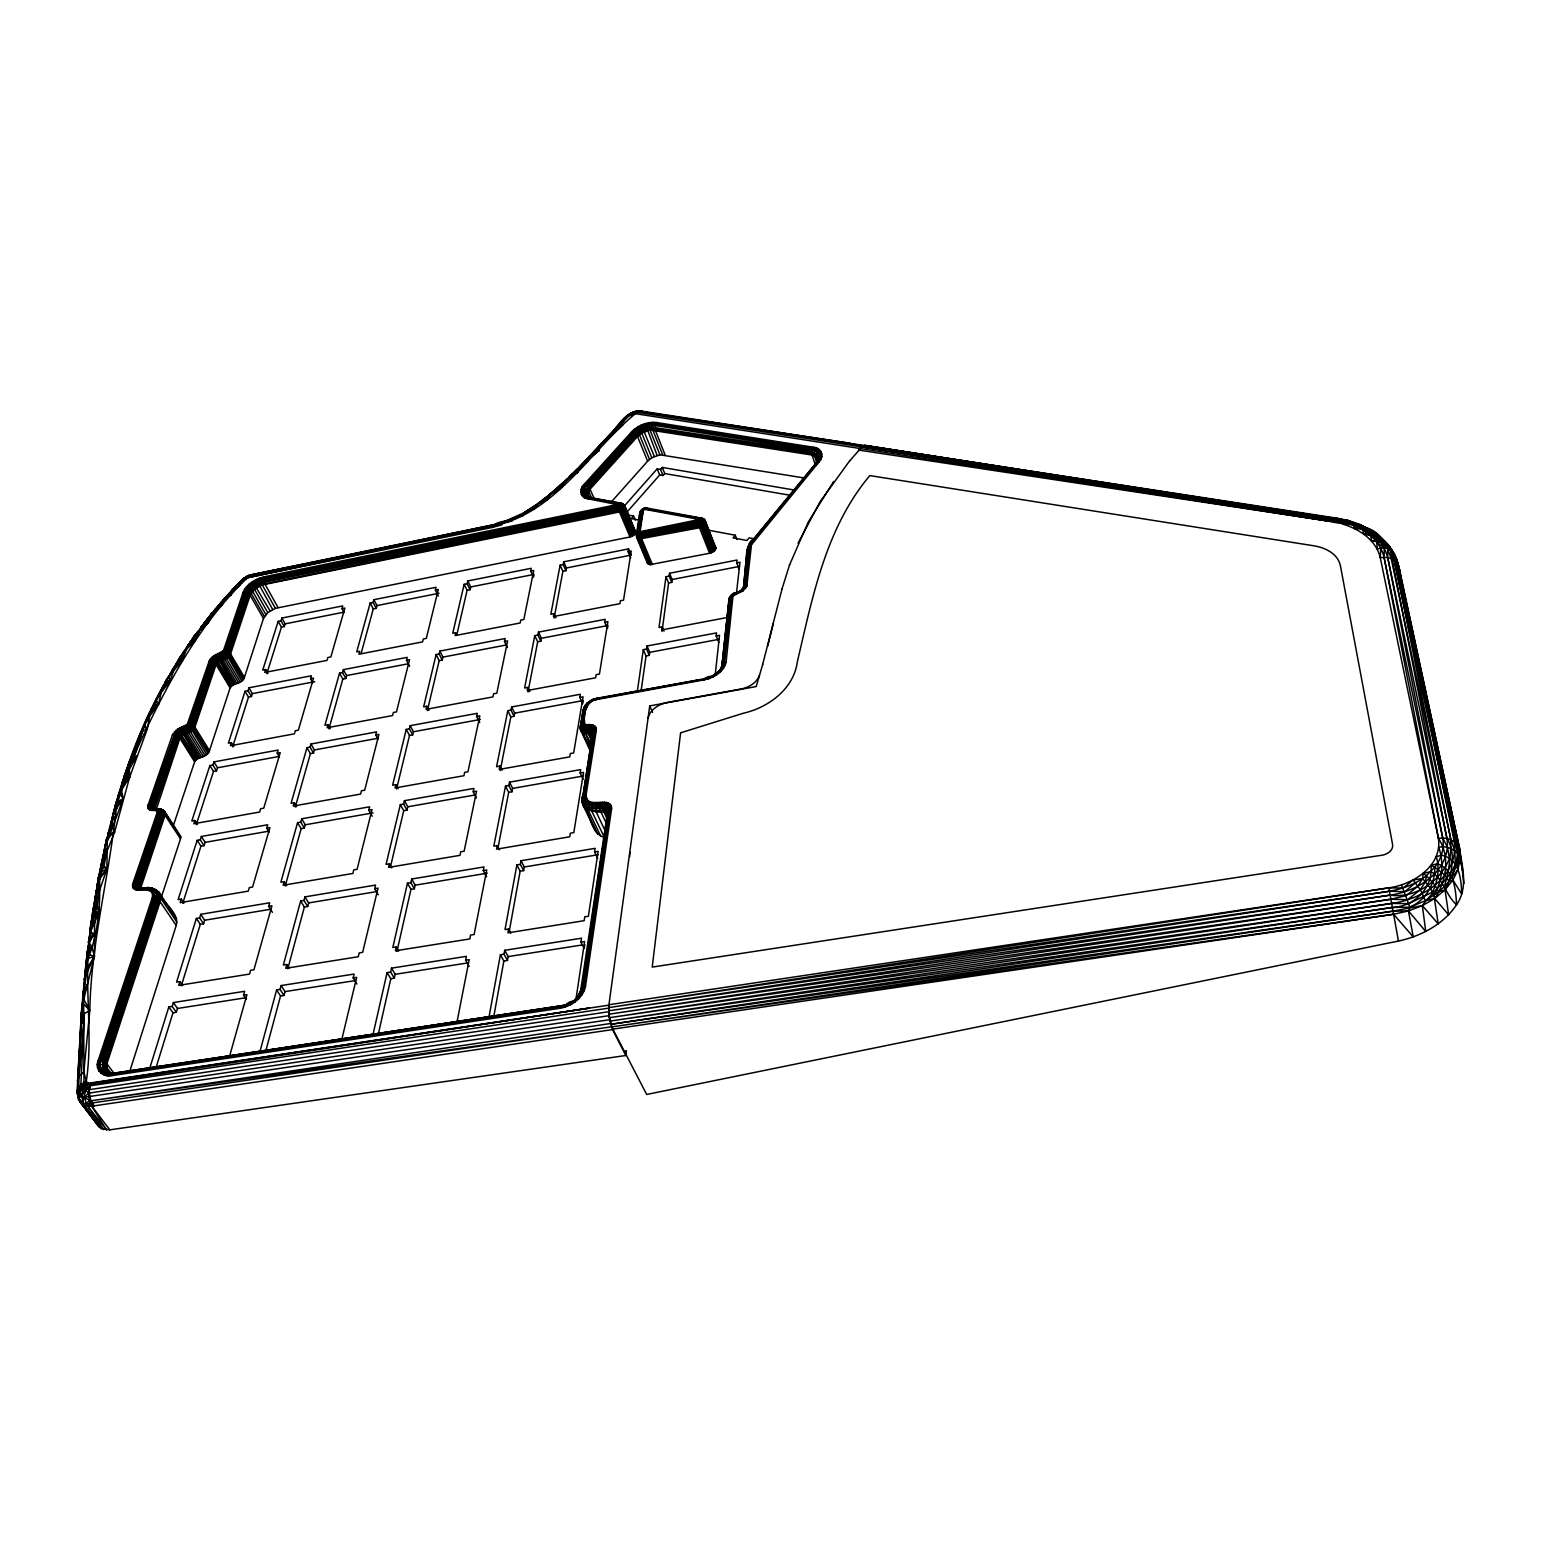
<?xml version="1.0" encoding="UTF-8"?>
<svg xmlns="http://www.w3.org/2000/svg" width="1541" height="1541" viewBox="0 0 1541 1541"><rect width="100%" height="100%" fill="white"/><g stroke="black" fill="none" stroke-linecap="round" stroke-linejoin="round"><path stroke-width="1.5" d="M631.213 536.634L620.657 511.631L619.347 505.063L587.872 498.764C580.071 498.302 578.742 488.632 584.251 484.24L631.829 431.615C638.128 425.22 647.393 421.56 656.37 422.523L813.282 447.217C820.968 447.275 824.859 456.598 819.061 461.857L751.469 544.782L746.826 586.273L742.897 590.781L732.977 596.001L726.138 661.821C724.116 671.953 713.676 677.809 704.295 679.812L596.386 699.614C585.368 701.039 582.883 716.7 585.06 724.675C589.394 724.54 596.926 723.962 596.348 730.395L586.216 794.174C585.368 811.163 610.39 794.385 611.623 808.582L585.503 986.336C583.057 998.221 571.595 1006.254 560.154 1008.257L112.532 1075.541C103.574 1078.161 93.982 1069.724 98.162 1060.574L152.02 898.499C156.643 882.28 130.619 897.228 132.757 883.764L157.317 812.068C156.315 808.139 145.181 812.8 148.206 804.787L172.399 735.115L177.697 729.028L187.251 724.405L209.615 659.895L213.968 655.657L223.406 650.784L243.189 592.149C246.753 583.866 255.421 578.915 263.877 576.873L619.887 504.023L622.737 503.946L625.049 506.488L635.682 532.204L633.486 535.459L629.999 536.961L275.357 608.348L267.768 612.663L263.472 618.5L244.441 677.308C242.438 684.3 233.25 682.374 230.11 687.902L209.499 750.621C207.476 757.96 197.884 755.938 194.648 761.716L173.613 824.762M744.611 589.394L742.396 589.394L741.895 591.32L743.263 588.412L745.94 587.853M221.731 603.937L223.252 600.239L220.806 602.936L221.75 601.953L222.328 605.035L211.31 613.915L211.483 615.918C219.804 601.317 233.404 588.951 245.828 577.432L247.446 577.933L248.583 576.026L244.268 577.759L233.558 588.566L231.227 594.845L223.252 600.239L222.328 605.035L215.451 608.965L208.362 622.371L201.409 626.705L195.052 640.709L191.103 641.538L188.002 645.486L182.32 660.261L167.564 678.29L162.036 688.731L158.588 703.871L145.259 722.228L126.651 771.694C157.933 702.426 192.721 628.978 249.334 575.987L493.736 525.211L247.619 575.775L236.023 585.83L209.749 615.784L186.866 646.873L184.034 653.134C141.714 712.655 117.501 786.777 102.688 858.838M212.35 612.663L208.324 617.748L208.362 622.371L194.59 635.971L195.052 640.709L182.705 653.172L175.192 665.5L170.184 681.218L156.932 697.746L150.344 712.25L147.262 729.143L129.694 777.011L114.573 832.198L102.188 863.557L102.939 867.66L96.64 889.947L92.691 912.079L86.007 963.51L83.619 993.213L84.004 1084.96L81.712 1096.537L84.196 1105.571L101.09 1128.609L109.816 1129.842L625.781 1055.508L626.397 1050.769M169.606 676.595L170.338 673.128L171.244 673.552L172.207 669.95L173.189 670.374L166.486 679.947L165.06 685.167M607 818.714L607.713 811.028L611.623 808.582M132.141 757.96L129.059 765.376L129.694 777.011L121.546 789.936L123.087 798.989L107.234 841.482L106.888 868.989L99.568 879.14C100.55 907.437 97.545 937.91 86.007 963.51L81.365 1012.206L77.05 1092.203L79.631 1101.333L101.09 1128.609L78.302 1098.906L79.959 1095.535L80.806 1085.846L84.37 1013.516L89.802 1010.511C91.131 941.243 109.97 873.612 116.557 805.365L127.46 772.715L136.802 756.092L132.141 757.96L129.386 761.601L129.521 766.031L127.787 766.031L142.716 730.819L147.262 729.143L144.604 725.021L148.995 717.49L147.185 717.952L146.01 721.573M849.765 460.798L862.921 445.792L1343.213 521.84L1345.197 520.685L1376.961 534.149C1363.881 523.805 1346.564 521.571 1330.403 521.378L858.472 450.049L861.361 446.794L864.925 445.561L866.678 445.908L640.709 410.965L636.298 411.274L634.776 413.662L636.972 412.256L1331.886 519.433C1350.243 520.049 1369.641 526.232 1382.624 539.523C1370.045 521.994 1348.452 526.406 1330.403 521.378L635.374 413.681C590.28 450.897 554.876 514.289 492.311 526.059L248.64 577.509L492.311 527.446C496.163 518.951 514.193 522.726 520.974 514.81M714.408 545.803C718.453 548.557 712.79 553.065 709.611 553.277L649.975 564.661L647.547 563.39L636.645 537.462L640.016 512.113L644.157 509.223L698.67 519.317C706.876 515.83 707.762 527.87 699.479 527.793L638.34 539.215L636.375 534.688L639.727 513.037C642.655 508.626 643.387 507.182 641.672 512.286M592.611 735.75L592.611 731.917L596.348 728.758M81.365 1012.206L81.268 1023.185L83.619 993.213L87.355 984.969L94.425 956.19L94.579 923.04L96.043 914.429L100.146 910.038L95.041 903.681L106.888 868.989L102.188 863.557L94.887 899.539L96.081 899.617L97.218 906.397L90.88 923.502L82.925 999.762M86.123 968.422L90.341 932.189L96.004 908.439L95.041 903.681L93.905 904.721L92.094 918.783L94.521 909.074L97.218 906.397L99.375 888.868L97.179 885.266L98.836 875.673L101.513 868.334L104.172 865.811L106.753 850.131L104.788 847.184L106.714 838.554L109.642 834.509L114.573 832.198C109.546 820.621 112.589 806.29 123.087 798.989L120.448 793.634L118.869 793.345L117.482 801.455L116.923 799.779L120.448 793.634L117.694 797.198L117.482 801.455M586.216 794.174L582.382 796.62L582.363 802.919C591.089 812.897 589.818 833.238 604.361 837.418L591.532 810.547L593.035 802.784M582.363 802.919L582.382 796.62M582.999 795.772C580.938 813.744 604.746 799.837 608.329 810.181L581.997 987.916L576.238 999.531L582.941 987.203L609.215 809.468C606.384 797.833 582.113 812.878 583.866 795.06L594.055 731.282L591.821 727.333L583.654 726.87L582.036 725.272L584.617 708.205L586.273 704.564L588.161 704.487M762.718 664.344L756.188 686.554L649.724 705.913L608.888 1005.156L90.669 1082.957L87.24 1083.053L86.354 1080.934C92.633 1038.846 85.603 996.122 88.28 954.515L91.67 946.155L88.453 942.244L90.341 932.189L100.146 910.038L96.004 908.439L92.691 912.079L92.19 917.222L94.983 912.696L100.146 910.038M625.877 1050.731L625.781 1055.508L612.625 1029.581L94.001 1105.879C89.224 1099.581 88.03 1090.296 90.669 1082.957M591.031 752.451L580.552 729.933L583.789 708.899L584.405 706.914L587.314 705.913M241.167 581.111L242.727 579.166L247.831 577.759L247.619 575.775L492.311 526.059L502.27 522.515L523.478 512.98L538.31 503.368L547.267 499.477L548.153 495.797L546.573 497.338L561.174 487.861L560.5 485.222L546.939 496.78L566.703 479.521L577.702 472.432L577.586 468.984L570.189 476.304L585.773 460.72L599.295 450.396L599.333 446.543C613.318 437.76 623.123 405.379 644.292 412.372L636.298 411.274L634.41 413.701L634.796 411.543L642.597 411.331M110.22 827.363L109.334 831.273L116.923 799.779L118.272 801.127L123.087 798.989L114.477 811.414L110.663 825.417L113.552 818.984M110.663 825.417L112.031 819.33L116.134 816.171L114.284 809.487L113.495 813.571L114.747 809.873L114.265 811.105M629.691 856.738L629.787 851.961M612.856 1029.138L646.681 1094.457L1398.438 941.05C1421.168 936.1 1443.339 924.407 1456.572 904.74C1455.706 889.427 1454.357 869.702 1437.291 863.731L1431.011 865.483C1433.342 887.809 1414.311 906.551 1392.39 907.456L610.929 1024.264L609.427 1017.696L609.022 1004.732L1388.826 887.847C1413.097 884.553 1442.434 866.119 1438.408 838.246L1384.068 557.38C1379.696 538.079 1361.108 526.637 1343.213 521.84L1342.962 524.19C1359.412 529.141 1376.171 540.024 1380.293 557.765L1438.408 838.246C1450.37 856.18 1446.556 881.336 1434.71 898.499L1422.343 905.626L1408.455 910.962L1393.603 914.256L612.856 1029.138L610.929 1024.264L1393.045 911.136L1422.343 905.626C1435.769 886.056 1463.642 871.185 1456.727 842.734L1396.473 561.983C1392.891 543.954 1375.631 531.838 1359.335 525.866L1354.25 528.486L1353.595 525.404L1360.26 524.633L1376.845 534.9L1370.469 529.757L1354.25 528.486M587.872 498.764L590.164 497.531L621.273 503.252L624.375 506.064L619.058 510.957L258.984 585.137L252.031 590.28L249.584 594.267L229.994 652.922C227.895 659.914 218.649 657.891 215.509 663.535L194.282 726.138C192.143 733.477 182.474 731.339 179.257 737.272L155.275 806.964L156.18 809.718L179.931 738.139C183.244 732.341 192.856 734.344 194.956 726.986L216.145 664.402C219.361 658.874 228.55 660.762 230.63 653.769L250.201 595.115L254.573 589.278L262.24 584.944L619.424 511.978L622.949 510.456L625.184 507.22L624.182 505.121L619.867 504.369L618.712 504.716L619.058 510.957L629.999 536.961M723.885 650.822L729.452 597.735L732.823 593.69L737.311 592.63M749.311 546.285C748.425 543.357 751.295 538.926 754.551 539.543M723.384 655.522L721.535 669.603L729.24 598.505L733.092 595.577L730.299 596.251L728.893 599.449L721.881 666.271L721.939 665.269M80.96 1027.828L77.493 1081.281L79.111 1076.119L84.37 1013.516L81.134 1018.177L77.532 1091.413L79.959 1095.535L90.996 1100.794L94.001 1105.879L82.771 1103.048L77.686 1096.903L78.109 1095.978L79.631 1101.333L99.048 1126.972L78.996 1099.292L77.05 1092.203L78.687 1086.829L81.134 1018.177L83.888 988.359M594.46 700.115L594.518 698.728L598.563 698.998M195.052 640.709L188.888 644.273L193.415 637.82L195.052 640.709L188.002 645.486L181.491 655.349L182.32 660.261L176.175 664.075L171.244 673.552L171.321 671.452L173.189 670.374M87.972 954.206L90.206 933.923L94.367 933.711C87.105 943.766 85.68 956.595 87.124 968.615M129.56 767.688L125.476 772.792L123.03 782.52L124.705 775.065L129.694 777.011L120.063 789.512L121.546 789.936L117.694 797.198L123.376 782.173L125.418 778.764L129.694 777.011L127.46 772.715L129.059 765.376L136.802 756.092M747.231 584.713L743.494 587.217L743.147 590.858L747.212 549.867L750.891 547.382M77.551 1094.746L77.801 1088.158M123.261 784.928L122.49 781.961L119.948 792.305M747.212 549.867L747.038 552.814L749.908 542.971L752.701 542.143M553.026 491.772L561.174 487.861L561.348 484.471L549.135 495.509M574.87 1002.074C572.559 999.512 564.738 1003.653 565.258 1007.024M735.115 594.036L734.633 592.746L732.726 595.269M1463.95 883.475L1459.443 847.897L1398.13 564.353C1396.705 555.704 1390.964 546.034 1380.775 548.249L1380.293 557.765C1387.478 556.34 1397.282 558.901 1398.978 567.011L1459.443 847.897C1462.197 866.658 1468.515 887.693 1456.572 904.74C1445.67 895.263 1443.821 879.14 1430.896 871.609L1423.152 873.4L1422.574 878.543L1418.028 886.094L1406.24 895.648L1390.887 899.231L609.427 1017.696L1391.658 903.431C1422.247 899.539 1459.635 876.116 1454.088 840.693L1396.473 561.983L1392.717 551.639L1383.991 540.718L1365.576 529.218L1356.812 526.829M78.36 1076.774L79.381 1058.128M79.747 1051.155L80.883 1030.178M743.147 588.161L742.492 590.608M105.655 844.911L107.234 841.482C101.417 856.777 108.332 831.928 114.573 832.198C97.738 843.004 108.968 862.979 98.836 875.673L95.003 899.886L96.255 895.706M817.346 463.494L818.252 458.621L821.873 456.329M1394.817 556.282C1389.038 542.798 1377.866 532.127 1362.803 530.046L1363.901 534.149L1366.906 532.743C1378.598 535.074 1384.588 547.286 1387.748 557.649L1442.703 837.899C1444.61 848.301 1441.201 858.953 1434.806 867.198C1435.23 884.399 1425.752 900.04 1409.861 907.206L1392.39 907.456L610.082 1021.086L1391.658 903.431L1408.898 903.604L1432.533 892.085C1437.734 880.836 1439.814 868.7 1436.328 856.68L1441.451 855.274C1459.654 858.587 1461.138 879.16 1461.754 894.088L1452.913 880.046L1458.036 869.509L1460.232 858.645L1456.727 842.734L1446.903 838.208L1438.408 838.246M539.851 502.231L541.97 500.363L547.267 499.477L546.342 497.261L537.655 504.639L539.851 502.231L547.267 499.477L546.939 496.78L536.48 505.332L523.478 512.98L523.381 515.445L512.402 518.604L512.248 520.935L249.334 575.987L247.831 577.759M635.682 532.204L624.625 505.872C621.081 500.112 617.016 505.294 618.712 509.821L621.871 511.111L632.407 536.114M118.272 801.127L115.402 805.018L115.132 808.89L116.923 799.779M85.68 968.114L86.007 963.51M81.885 1007.063L82.289 1023.378L81.885 1007.063L87.355 984.969L84.428 984.121L86.739 973.141L94.425 956.19L91.67 946.155L87.24 951.914M94.174 911.078L94.829 902.121M78.533 1076.793L79.439 1065.158M80.517 1051.212L80.883 1046.551M817.135 462.531L818.271 456.598L821.892 453.728M86.893 956.845L86.508 961.584L86.585 959.061L94.425 956.19L88.28 954.515L86.893 956.845L88.819 948.755M92.768 913.832L95.041 903.681L92.691 912.079L92.999 920.247M248.583 576.026L245.905 576.642L247.003 578.183L244.268 577.759L222.829 600.547L226.392 596.829L231.227 594.845L229.012 593.67L224.466 600.2L225.525 600.142M220.344 653.076L220.96 659.664L235.349 684.165M621.871 511.111L621.697 507.374L618.712 504.716M652.421 564.565L641.461 538.31L640.594 531.587L700.038 519.336L703.64 520.107L705.855 522.399M715.525 675.305L715.66 673.744L717.316 674.342M710.998 552.892L698.208 519.991L699.113 526.752L709.611 553.277M78.302 1098.906L82.771 1103.048L87.24 1083.053L83.33 1089.102L78.032 1093.108L78.668 1097.674L81.423 1103.838L84.196 1105.571L103.709 1129.649L86.277 1103.838L84.697 1097.211L88.299 1093.185L89.513 1085.904L88.107 1083.188L81.712 1096.537L78.668 1097.674L77.532 1091.413L79.882 1091.067L86.469 1082.321L80.748 1084.421L77.05 1092.203M184.284 726.37L184.92 733.227L200.08 757.806M602.069 802.322L603.032 810.084L607.578 819.793M138.343 742.839L127.787 766.031L129.059 765.376L127.017 768.266L125.495 775.662L125.476 772.792M575.91 470.795L575.737 472.644L578.819 467.636L627.765 415.627L629.017 414.394L632.06 414.818L630.308 413.45L625.53 417.746L575.91 470.795L586.524 462.242M599.314 802.784L600.258 810.566L606.904 824.551M793.461 489.903L662.264 467.424L660.53 469.408L657.217 468.83L624.49 505.833L621.948 503.464L618.211 504.389L618.153 506.276L622.949 510.456L633.486 535.459M81.712 1096.537L78.687 1086.829L86.354 1080.934L83.811 1072.035L89.802 1010.511L84.331 1000.417M592.129 741.837L587.68 732.245L586.774 724.809M587.237 724.732L588.142 732.168L592.592 741.76M746.865 550.811L743.34 590.164M749.311 545.398L744.977 585.619L740.99 591.185L744.11 586.351L748.483 546.015L751.469 544.782M736.444 593.478L739.969 562.272L736.733 562.889L739.198 569.245M126.651 771.694L127.017 768.266L126.266 770.712M733.709 594.71L731.763 596.348L724.097 665.211L719.859 671.221L708.86 678.618M736.733 562.889L737.041 560.038L669.545 573.271L669.16 576.122L671.76 582.382L668.582 582.999L662.014 631.502M109.334 831.273L112.031 819.33M100.3 876.559L98.836 875.673L98.277 880.816L102.188 863.557L99.722 871.224L98.951 880.412L99.722 871.224L101.513 868.334L103.767 867.429L106.888 868.989L98.297 879.391L97.892 882.357M715.14 675.536L719.512 635.335L716.18 635.971L718.78 642.347M534.9 508.414L535.209 505.544L523.054 513.75L534.9 508.414L538.31 503.368L534.168 506.7M716.18 635.971L716.507 632.908L647.008 646.006L646.565 649.05L649.3 655.368L646.045 655.984L641.037 691.408M83.33 1089.102L86.932 1082.918L80.806 1085.846L82.309 1088.485L89.455 1089.641L90.553 1083.304L589.317 1008.103L90.091 1084.44M95.003 899.886L95.465 895.841L99.375 888.868L96.043 891.719L98.046 887.443M102.631 858.587L104.133 851.306L106.753 850.131L102.842 856.642L100.184 869.028L103.131 866.042M612.625 1029.581L608.868 1015.692L608.888 1005.156M201.794 757.344L187.174 733.747L184.862 726.216L175.289 732.206L149.419 804.672L150.748 809.218L157.818 809.815L158.53 811.953L134.028 883.667C132.179 892.74 145.47 888.001 149.824 888.117L143.737 887.751L142.215 889.639M94.887 899.539L93.962 907.129L94.733 901.697M98.836 875.673L97.796 881.356M237.025 683.703L223.137 660.184L220.902 652.922L212.947 657.391L210.038 661.282L188.657 723.865L184.053 727.333M98.297 879.391L97.256 885.459L99.568 879.14L97.179 885.266M107.639 836.821L108.178 832.564L112.82 825.186L109.392 828.095M622.949 510.456L622.564 506.469L618.211 504.389L624.587 508.857L624.047 507.143L619.887 504.023M85.814 975.357L84.312 979.749L85.391 971.427L94.425 956.19M638.995 531.684L643.425 509.686L640.131 531.414L636.375 534.688L638.224 538.252L699.113 526.752C703.659 526.117 708.417 520.723 702.272 518.508L643.868 508.646L648.607 509.108C644.774 509.917 644.099 506.989 642.308 510.013L639.554 532.454L698.169 520.877C700.134 516.582 700.712 521.725 704.468 525.211L714.562 550.715M591.243 744.149L585.118 732.418L585.561 724.829C577.509 731.956 589.433 742.743 591.031 749.947M671.76 582.382L672.146 579.532L669.545 573.271M102.534 862.96L101.205 867.198L102.188 859.955L103.286 859.859L101.09 864.636M102.65 858.799L105.115 847.993M114.959 808.255L115.402 805.018L116.557 805.365L114.554 810.373M669.16 576.122L665.982 576.739L659.009 627.514L662.264 626.898L664.055 631.097M662.264 626.898L661.86 629.903L728.835 617.19M649.3 655.368L649.743 652.325L647.008 646.006M637.223 692.159L643.29 649.666L646.565 649.05M163.25 810.316L163.481 813.475L139.133 885.208L140.809 888.541L140.096 885.979L164.405 814.245L163.25 810.316L157.182 810.874M161.555 691.37L163.307 686.631L170.184 681.218L168.99 676.075L164.771 683.087L170.184 681.218L166.967 679.658L165.465 681.815L166.486 680.602L167.333 682.104M588.026 460.875L582.209 464.438L582.016 466.307L585.773 460.72C580.687 473.588 566.78 476.728 558.786 487.11L560.5 485.222L557.649 488.266M582.421 984.583L583.114 979.845M583.827 975.106L586.273 958.521M586.986 953.783L589.433 937.198M590.145 932.459L590.839 927.721M591.551 922.982L593.998 906.397M594.71 901.658L598.582 875.577M599.276 870.838L603.147 844.776M603.841 840.038L606.306 823.453M146.395 721.438L149.843 712.154L158.588 703.871L156.161 700.173L160.572 693.392L158.896 693.912L157.163 699.017L156.932 697.746M575.872 999.859L584.617 941.532L580.938 942.11L581.535 938.199L504.735 950.296L504.023 954.206L507.451 960.486L503.849 961.045L500.401 954.765L504.023 954.206M584.79 944.556L584.193 948.466L580.938 942.11M90.226 935.599L88.453 942.244L94.367 933.711L90.341 932.189L91.901 917.049M597.696 858.318L594.576 851.961L595.134 848.34L521.031 860.726L520.357 864.347L523.632 870.626L520.145 871.204L509.262 931.246M1388.826 887.847L1403.061 888.059L1413.136 879.969L1420.34 889.716L1425.329 900.695L1438.601 891.95L1435.037 885.17L1426.35 875.712C1415.774 884.187 1402.657 888.83 1389.443 891.237L608.772 1007.621L1388.826 887.847L1393.603 914.256L1413.251 936.928L1408.455 910.962L1409.861 907.206L1425.329 900.695L1434.71 898.499L1445.034 889.85L1449.002 881.413L1444.938 875.153L1434.806 867.198L1426.35 875.712L1425.464 881.568L1420.34 889.716L1407.665 899.694L1390.887 899.231L608.984 1014.228L1390.136 895.109C1417.893 891.546 1451.815 870.357 1446.903 838.208L1390.425 549.887L1386.091 543.222L1376.614 535.189L1370.642 535.69L1363.901 534.149M112.82 825.186C108.12 826.4 104.749 853.637 106.714 838.554L108.024 839.132M630.731 557.842L628.092 551.659L628.535 548.904L563.698 561.829L563.178 564.584L565.932 570.709L562.889 571.306L554.144 618.057M592.592 700.905C589.953 697.977 589.105 704.391 587.005 704.796L587.294 703.004L589.355 703.139M581.13 724.829L583.153 728.142L590.087 728.238L593.208 730.916L582.402 799.529L592.611 732.842L590.954 729.895L581.439 728.566L580.552 725.676L584.251 723.249M140.501 736.617L143.949 726.928L147.262 729.143M590.184 456.444L597.446 448.547L599.295 450.396L583.943 462.82M583.153 779.303L580.129 772.985L580.687 769.614L509.512 782.154L508.857 785.525L512.017 791.747L508.684 792.344L497.993 847.8M540.814 641.21L541.373 638.282L607.944 625.53L607.481 628.478L604.708 622.237L605.189 619.309L538.483 632.118L537.905 635.065L540.814 641.21L537.674 641.827L528.024 691.928M586.871 707.319L583.191 709.746L580.264 727.602L590.839 751.315M143.737 887.751L152.598 891.353L153.291 898.403L99.529 1060.478C95.619 1069.049 104.615 1076.928 112.975 1074.482L560.404 1007.178C571.095 1005.31 581.843 997.778 584.135 986.664L610.332 808.929C608.31 795.984 583.596 812.03 584.964 794.52L595.134 729.298L592.534 726.177L584.328 725.715L583.037 723.577L586.177 706.048L592.226 700.288M121.816 785.968L122.49 781.961L126.42 775.277M150.768 713.502L151.596 708.629L154.177 705.335L158.588 703.871L155.468 701.868L147.185 717.952L150.344 712.25L158.588 703.871M514.078 716.295L514.694 713.156L583.23 700.558L582.691 703.698L579.782 697.457L580.302 694.298L511.631 706.972L511.015 710.112L514.078 716.295L510.841 716.892L500.209 770.558M100.069 873.805L100.82 869.394M123.839 780.228L124.705 775.065L128.481 768.362L126.767 769.479M735.982 593.574L739.969 591.07L740.894 591.956M493.736 1016.81L503.849 961.045M507.451 960.486L508.164 956.595L504.735 950.296M523.632 870.626L524.287 867.005L521.031 860.726M488.921 1017.503L500.401 954.765M520.357 864.347L516.871 864.944L505.024 929.57L508.607 929.011L510.861 933.191M508.607 929.011L507.914 932.844L584.174 920.69L584.771 916.818L588.412 916.24L598.139 851.364L594.576 851.961M101.205 867.198L102.188 859.955M91.035 927.239L91.69 923.656M649.146 422.658L649.609 429.034L659.895 454.788L804.383 477.999M565.932 570.709L566.452 567.955L563.698 561.829M704.295 679.812C704.892 676.884 711.653 675.44 713.271 676.769M129.694 1071.573L176.233 925.505C179.546 912.291 163.019 903.797 159.243 892.547L151.615 887.809L147.705 889.735M563.178 564.584L560.115 565.2L550.85 614.243L553.97 613.645L553.431 616.554L619.925 603.667L620.387 600.759L623.546 600.142L631.194 551.042L628.092 551.659M104.961 847.666L105.751 843.543M84.312 979.749L86.739 973.141M512.017 791.747L512.671 788.395L509.512 782.154M203.239 627.38L203.99 623.489L212.774 613.087M161.343 897.17L180.509 838.863L180.624 836.281L177.966 834.028M508.857 785.525L505.506 786.122L493.813 846.182L497.261 845.585L496.568 849.168L569.746 836.782L570.324 833.219L573.811 832.622L583.538 772.388L580.129 772.985M537.905 635.065L534.766 635.663L524.595 688.018L527.812 687.421L527.195 690.522L595.654 677.79L596.155 674.688L599.43 674.072L607.886 621.639L604.708 622.237M162.036 688.731L160.071 693.893L158.896 693.912L162.036 688.731L170.184 681.218M469.138 966.477L465.613 960.236L466.384 956.345L391.51 968.153L390.624 972.024L394.303 978.188L390.798 978.747L387.099 972.583L390.624 972.024M486.629 876.771L483.277 870.549L483.99 866.928L411.678 879.025L410.85 882.627L414.356 888.791L410.965 889.35L396.962 951.394M456.945 1022.299L469.196 959.677L465.613 960.236M104.788 847.184L103.594 853.232L104.133 851.306M84.755 984.006L85.603 979.652M511.015 710.112L507.779 710.709L496.568 766.705L499.881 766.108L499.226 769.421L569.746 756.881L570.305 753.549L573.676 752.952L583.057 696.84L579.782 697.457M576.084 998.78L578.877 998.587M470.082 589.721L470.698 586.967L534.053 574.388L533.513 577.143L530.682 571.056L531.24 568.302L467.771 580.957L467.135 583.712L470.082 589.721L467.096 590.319L456.849 634.661M623.489 504.408L622.583 504.273C619.829 500.786 622.891 507.239 618.249 507.413L260.525 580.707L251.703 585.696L246.656 592.399L226.97 651.053C224.389 657.429 214.95 655.118 212.465 661.667L191.142 724.251C188.503 730.954 178.621 728.527 176.098 735.384L152 805.076L152.983 808.447L161.073 809.025L162.595 811.24L137.977 884.553L138.208 887.154L140.655 888.309L165.118 815.112L164.174 810.932L165.253 812.55L157.355 811.202L158.415 810.316M476.458 797.988L473.222 791.785L473.915 788.433L404.397 800.684L403.607 804.036L406.978 810.142L403.723 810.72L390.663 865.946M507.471 647.586L504.504 641.48L505.121 638.533L439.859 651.092L439.166 654.02L442.248 660.068L439.185 660.646L427.377 710.632M220.132 653.962L222.386 653.057L226.45 658.566L240.3 682.085M479.752 722.594L476.631 716.449L477.286 713.31L410.156 725.695L409.405 728.835L412.661 734.903L409.501 735.481L396.576 788.973M185.228 726.986L186.384 726.389L190.583 732.052L205.184 755.668M616.496 429.053L626.416 416.417L632.06 414.818M642.173 509.262L640.44 511.015L639.958 514.964L644.061 508.203M394.303 978.188L395.17 974.317L391.51 968.153M414.356 888.791L415.165 885.189L411.678 879.025M263.877 576.873L264.493 583.23L278.073 607.616M410.85 882.627L407.46 883.205L392.82 947.522L396.307 946.964L395.44 950.797L469.812 938.931L470.564 935.098L474.108 934.52L486.744 869.972L483.277 870.549M378.296 1034.165L390.798 978.747M567.127 479.29L571.711 474.281L577.702 472.432L578.742 467.848M560.154 1008.257L561.174 1005.888L563.313 1007.294M746.807 551.813L747.905 546.766M372.903 1034.955L387.099 972.583M467.135 583.712L464.149 584.309L452.746 633.274L455.789 632.677L455.115 635.585L520.165 622.988L520.762 620.079L523.863 619.482L533.725 570.459L530.682 571.056M406.978 810.142L407.768 806.791L404.397 800.684M442.248 660.068L442.941 657.121L439.859 651.092M219.939 653.153L220.575 659.76L234.964 684.243M403.607 804.036L400.333 804.614L386.059 864.424L389.411 863.865L388.563 867.41L459.989 855.351L460.74 851.788L464.149 851.21L476.554 791.207L473.222 791.785M439.166 654.02L436.103 654.598L423.64 706.837L426.78 706.24L426.048 709.342L492.966 696.898L493.621 693.797L496.799 693.2L507.625 640.883L504.504 641.48M356.934 984.044L353.178 977.919L354.103 974.047L281.098 985.566L280.057 989.418L283.968 995.467L280.539 995.987L276.609 989.958L280.057 989.418M378.238 894.782L374.675 888.675L375.542 885.073L304.945 896.881L303.982 900.464L307.699 906.513L304.367 907.071L287.82 968.788M412.661 734.903L413.412 731.763L410.156 725.695M341.755 1039.636L356.664 977.36L353.178 977.919M409.405 728.835L406.246 729.413L392.628 785.217L395.864 784.639L395.074 787.952L463.957 775.701L464.669 772.388L467.963 771.791L479.829 715.852L476.631 716.449M157.163 699.017L157.972 695.723L160.572 693.392M183.88 726.447L184.515 733.304L199.675 757.883M762.602 664.691L782.019 588.97M150.748 712.077L151.596 708.629L151.75 712.867M438.318 596.02L435.332 590.049L436.007 587.294L373.866 599.699L373.115 602.435L376.216 608.348L373.288 608.926L361.133 653.403M596.386 699.614L597.234 698.015M712.616 677.038L712.52 675.806M767.726 646.122L773.293 623.392M114.169 810.046L115.402 805.018M648.145 718.106C650.071 709.361 659.009 704.141 667.214 702.426L741.105 688.981C748.772 687.44 756.727 682.933 759.52 675.247M372.248 816.229L368.781 810.161L369.628 806.81L301.709 818.791L300.765 822.124L304.348 828.114L301.169 828.673L285.22 885.979M409.617 666.309L406.477 660.299L407.209 657.352L343.373 669.642L342.564 672.569L345.82 678.502L342.815 679.08L328.946 728.932M83.021 992.693L84.1 988.513L87.355 984.969M377.988 739.044L375.792 735.018L376.582 731.898L310.955 744.014L310.068 747.135L313.497 753.087L310.415 753.645L295.275 807.06M85.506 970.406L85.005 973.392M742.955 588.951L743.494 587.217M721.477 668.428L717.952 672.454L721.477 668.428L723.48 668.351M721.284 668.621L722.286 664.306L726.138 661.821M595.847 727.313C589.51 730.241 595.519 736.54 588.585 733.227C581.708 736.271 576.912 726.312 584.251 723.692L583.037 723.577M648.125 563.987L636.356 535.671L639.014 532.011L640.517 532.473M283.968 995.467L284.989 991.614L281.098 985.566M307.699 906.513L308.643 902.93L304.945 896.881M165.908 682.509L162.094 690.599L160.784 690.31M303.982 900.464L300.649 901.023L283.351 965.032L286.761 964.493L285.74 968.307L358.283 956.73L359.207 952.897L362.655 952.357L378.046 888.117L374.675 888.675M265.765 1051.097L280.539 995.987M586.273 704.564L584.964 706.183L587.814 702.812M198.346 630.616L197.441 633.987L201.409 626.705L197.441 633.987C193.068 633.756 192.163 641.056 190.679 644.138M259.851 1051.964L276.609 989.958M376.216 608.348L376.967 605.594L373.866 599.699M373.115 602.435L370.187 603.013L356.722 651.901L359.708 651.323L358.918 654.212L422.581 641.884L423.293 638.995L426.318 638.398L438.299 589.452L435.332 590.049M304.348 828.114L305.272 824.782L301.709 818.791M345.82 678.502L346.629 675.574L343.373 669.642M732.052 595.462L733.343 595.134L730.723 596.04L723.788 662.707L719.974 670.99L722.228 666.117L725.291 665.057M300.765 822.124L297.567 822.682L280.847 882.261L284.122 881.702L283.139 885.247L352.87 873.458L353.756 869.895L357.088 869.336L372.036 809.584L368.781 810.161M342.564 672.569L339.54 673.128L324.92 725.233L328.002 724.655L327.135 727.737L392.57 715.563L393.36 712.481L396.48 711.903L409.54 659.702L406.477 660.299M96.043 891.719L97.565 886.287M229.493 1056.529L246.926 994.619L243.517 995.159L246.175 999.165M586.196 796.581L582.344 799.779C584.174 814.765 603.879 801.57 607.713 811.028L580.167 993.714L581.342 988.763L585.503 986.336M149.843 712.154L148.321 717.547L150.344 712.25M243.517 995.159L244.614 991.306L173.382 1002.555L172.187 1006.389L176.329 1012.302L172.977 1012.822L156.046 1067.605M272.43 912.368L268.654 906.378L269.656 902.795L200.735 914.314L199.617 917.897L203.547 923.81L200.311 924.35L181.337 985.778M313.497 753.087L314.383 749.966L310.955 744.014M119.466 794.02L118.503 797.429L118.869 793.345L121.546 789.936L119.273 792.055M310.068 747.135L306.967 747.693L291.076 803.323L294.235 802.745L293.291 806.059L360.613 794.077L361.461 790.764L364.678 790.206L378.932 734.441L375.792 735.018M117.713 797.256L119.158 793.326M344.067 612.567L341.967 608.637L342.757 605.902L281.907 618.037L281.04 620.773L284.295 626.59L281.444 627.148L266.805 673.744M176.117 665.77L180.374 657.314L182.32 660.261L174.595 666.059M595.847 831.697L583.365 805.962L582.344 799.779M269.193 832.082L266.766 828.095L267.729 824.762L201.351 836.474L200.291 839.787L204.067 845.682L200.946 846.221L182.743 903.276M312.784 682.644L310.569 678.695L311.417 675.786L248.929 687.787L248.005 690.715L251.433 696.551L248.506 697.11L232.652 746.826M738.717 592.88L738.544 591.667M279.518 757.132L277.187 753.183L278.112 750.062L213.91 761.909L212.908 765.029L216.511 770.885L213.506 771.425L196.266 824.666M96.64 889.947L95.754 893.992L99.375 888.868M639.014 532.011L640.208 531.529C637.03 531.645 637.415 540.043 636.452 536.769M640.844 513.153L641.383 511.381M176.329 1012.302L177.504 1008.469L173.382 1002.555M203.547 923.81L204.645 920.247L200.735 914.314M199.617 917.897L196.381 918.436L176.56 982.118L179.873 981.598L178.698 985.373L249.488 974.085L250.567 970.291L253.938 969.751L271.948 905.819L268.654 906.378M712.327 552.314L702.234 526.829L702.715 525.269L698.728 520.704M79.882 1091.067L81.153 1087.002L86.778 1082.764M284.295 626.59L285.162 623.855L281.907 618.037M172.187 1006.389L168.836 1006.909L149.65 1068.549L154.466 1067.894M583.191 709.746L580.264 727.602L590.627 749.87M585.021 707.03L583.634 709.361L584.405 706.914M583.866 707.608L583.211 712.655M580.552 725.676L580.552 729.933M781.865 589.413L789.628 564.661M88.453 942.244L89.975 937.39L94.367 933.711M281.04 620.773L278.17 621.35L262.74 670.123L265.668 669.565L267.922 673.456M265.668 669.565L264.763 672.454L327.058 660.376L327.886 657.487L330.872 656.909L344.876 608.059L341.967 608.637M204.067 845.682L205.126 842.349L201.351 836.474M251.433 696.551L252.358 693.623L248.929 687.787M819.061 461.857L816.557 462.358L749.099 544.416M90.014 929.685L94.579 923.04L90.88 923.502L92.672 919.746L94.579 923.04L90.014 929.685L91.497 920.362L96.043 914.429L94.386 907.341L96.139 906.609M200.291 839.787L197.171 840.346L178.101 899.655L181.299 899.116L183.918 903.065M248.005 690.715L245.058 691.273L228.376 743.224L231.381 742.666L233.75 746.576M181.299 899.116L180.181 902.641L248.274 891.141L249.315 887.597L252.57 887.057L269.945 827.536L266.766 828.095M231.381 742.666L230.399 745.748L294.408 733.824L295.313 730.742L298.357 730.184L313.555 678.117L310.569 678.695M134.337 756.785L142.716 730.819L140.038 734.306L130.426 759.597M216.511 770.885L217.531 767.765L213.91 761.909M212.908 765.029L209.884 765.588L191.797 821.006L194.879 820.448L193.819 823.742L259.62 812.049L260.602 808.736L263.742 808.177L280.25 752.624L277.187 753.183M578.549 996.7L579.185 994.754L582.093 994.677M731.936 594.633L729.105 601.452M730.299 596.251L722.922 663.439L719.955 670.123M713.541 551.582L703.447 526.078L704.102 524.113L705.239 524.267L715.313 549.771M221.268 653.634L224.562 650.668L245.539 589.471L250.066 584.386L260.102 578.703L618.904 505.352M177.562 663.959L181.491 655.349L179.006 659.009L179.931 661.185M202.738 627.168L208.324 617.748M604.419 802.11L603.802 808.736L607.597 817.539M817.828 460.547L818.04 461.529L817.25 455.905L811.548 452.765L649.32 427.916L640.825 431.056L636.452 434.562L588.951 487.245C584.405 490.866 586.466 498.167 592.264 498.668L591.648 498.032C584.694 498.09 581.901 489.884 587.198 485.608L634.738 432.944L639.573 429.053L648.973 425.566L654.925 425.451L811.818 450.299C821.815 451.089 817.809 460.046 816.017 465.478M596.04 803.073L595.712 810.951L604.399 829.251M581.342 988.763L581.362 991.691M729.24 598.505L729.432 600.142M589.49 724.501L588.893 730.819L592.592 739.526M129.097 763.816L145.259 722.228M649.975 564.661L639.38 539.466L640.363 531.587L639.207 532.281M580.129 992.809L584.347 990.516M1444.206 886.865L1449.002 881.413L1452.913 880.046L1445.034 889.85L1438.601 891.95L1444.206 886.865C1448.964 871.686 1451.121 855.062 1450.755 839.171L1392.717 551.639M555.53 489.248L561.174 487.861L563.043 482.911L561.348 484.471M817.192 461.607L820.91 459.083M84.89 972.737L85.391 971.427M1460.232 858.645L1449.002 881.413C1452.2 867.082 1455.282 851.499 1446.903 838.208L1387.748 557.649L1387.593 548.692L1381.333 539.774L1371.625 541.064L1370.642 535.69L1386.091 543.222L1389.809 546.997L1379.137 535.998L1372.607 532.03L1366.906 532.743M789.493 565.065L808.293 521.994L833.662 481.505M642.809 509.223L641.345 510.553L638.013 532.223L638.937 533.494L698.189 521.937C700.75 522.38 702.677 517.237 699.287 518.604M171.244 673.552L175.192 665.5L172.207 669.95M235.407 588.797L233.269 589.298L238.662 584.732L240.435 584.906L229.012 593.67M161.381 690.445L163.423 685.61M93.905 904.721L96.081 899.617L95.465 895.841M112.532 1075.541L114.978 1072.998L562.215 1005.926M203.528 756.631L188.907 733.015L189.659 731.301M238.701 683.01L224.832 659.471L225.564 657.814M644.157 509.223L645.371 507.933L646.835 509.05M184.978 651.053L188.002 645.486L184.901 651.342M139.73 890.082L141.252 888.175L144.411 887.693M235.426 587.121L238.662 584.732M540.602 503.31L541.97 500.363L546.342 497.261M141.156 732.591L145.432 723.384M652.941 422.292L652.344 428.764L662.572 454.537M154.986 810.527L157.509 808.717L156.45 808.813M155.41 810.45L159.474 808.62L163.828 810.778L180.759 837.495M747.578 547.652L749.908 542.971M747.539 548.596L752.721 539.6M1398.438 941.05L1393.603 914.256L611.854 1026.903L1393.045 911.136L1408.455 910.962L1425.772 931.515L1422.343 905.626L1438.215 923.868L1433.939 895.456C1442.395 880.99 1444.11 863.133 1438.812 847.434C1446.363 845.181 1455.224 849.284 1459.327 855.852L1457.131 866.639L1457.497 853.213L1394.123 560.019L1390.425 549.887L1383.375 542.22L1371.625 541.064M121.007 787.124L123.376 782.173L129.694 777.011M192.124 639.419L194.59 635.971L190.314 642.096L191.103 641.538M122.548 782.289L124.705 775.065L127.46 772.715M212.465 613.992L214.469 610.178L216.337 611.295L215.239 609.35L221.75 601.953L219.824 604.13M798.065 543.202L819.947 501.961L849.881 460.528M577.702 472.432L581.053 465.536M166.447 816.248L162.922 809.873L156.912 809.564L156.469 810.45L159.994 809.006L161.131 812.338L136.456 885.189L137.688 887.712L142.62 888.348M207.053 619.463L204.741 622.487L207.053 619.463L208.362 622.371L204.626 622.969L201.043 627.148L207.303 619L209.056 620.137M538.31 503.368L537.655 504.639L546.939 496.78M154.967 703.12L152.771 707.223L156.161 700.173M578.472 995.891L580.437 991.999M215.239 609.35L214.469 610.178M168.99 676.075L164.771 683.087M182.32 660.261L177.254 661.898L180.336 656.793M93.096 909.614L94.386 907.341M595.076 452.072L627.226 416.128M592.88 454.306L614.859 430.709M190.314 642.096L198.962 631.02M96.004 908.439L97.218 906.397M606.615 802.302L604.9 808.832L607.539 815.478M165.465 681.815L167.564 678.29L166.486 679.947M583.615 708.436L585.599 704.911M591.59 724.655L589.933 730.916L592.514 737.465M195.168 638.359L193.761 637.55L197.364 631.945M205.974 621.62L211.31 613.915M182.82 652.999L184.034 651.053M547.267 499.477L551.408 493.139L550.426 494.565M102.939 867.66L104.172 865.811M561.174 487.861L566.703 479.521L561.078 484.779M590.511 746.152L585.118 732.418C591.32 731.628 591.956 734.691 596.348 730.395M207.592 619.251L210.019 615.649M244.268 577.759L241.687 579.878M248.217 577.605L250.316 574.909L252.897 574.639L247.619 575.775M108.14 1075.753L110.625 1073.364L114.978 1072.998M585.407 725.927L586.139 724.867L586.659 725.85M813.282 447.217L811.664 453.94L815.671 465.729M82.155 1007.833L84.312 1004.732L89.802 1010.511M597.446 448.547L588.18 458.255L593.035 453.324M584.328 725.715L585.06 724.675M749.08 545.321L818.078 461.799C823.51 456.887 819.889 448.161 812.685 448.084L655.773 423.351L649.011 423.486L638.282 427.454L632.773 431.865L585.214 484.51C580.052 488.613 581.304 497.666 588.585 498.09L621.485 503.849L625.184 507.22M753.568 539.466L749.697 547.729L745.671 586.428L738.563 592.206M145.124 889.407L148.225 887.385M137.631 890.236L141.926 888.117M103.17 855.005L106.753 850.131M656.37 422.523L654.829 428.937L665.019 454.711M152.964 810.72L155.121 808.948L161.112 810.161M651.15 564.719L640.555 539.504L641.461 538.31M729.452 597.735L733.67 593.805L738.89 592.245M232.19 590.376L233.558 588.566L231.131 591.474L232.113 593.092M566.703 479.521L565.508 481.871L569.014 477.71M581.805 732.148L581.439 728.566L584.386 724.097L583.076 724.482M143.255 726.736L144.604 725.021M1458.036 869.509L1452.027 877.137L1455.34 863.808L1454.82 850.844L1450.755 839.171L1391.157 558.535L1387.593 548.692L1380.254 541.873L1374.996 539.947M233.269 589.298L236.023 585.83M125.861 771.656L128.481 768.362M743.263 588.103L746.826 586.273M583.789 463.764L588.835 457.504M178.217 661.32L176.175 664.075M187.52 645.987L189.023 644.138M179.006 659.009L180.374 657.314L177.947 660.742L179.045 659.664M579.955 994.504L573.348 1002.016M736.887 539.446L735.269 535.228L733.054 537.867L746.961 540.486L749.176 537.848L753.588 538.676M736.116 592.823L734.845 593.208M608.502 802.919L605.844 809.141L608.387 815.767M590.415 801.936L587.911 809.352L600.72 836.204M742.011 589.856L743.263 588.412M635.297 520.184L633.563 516.081L631.348 518.604L640.035 520.261M593.401 725.195L591.282 728.585L591.32 733.439M627.071 511.978L659.683 474.975L662.996 475.533L664.749 473.569L791.072 495.431M611.681 501.557L647.625 461.164L651.766 457.793L659.895 454.788M585.156 705.451L587.294 703.004M631.328 415.588L629.46 415.357L596.983 448.797M79.111 1076.119L83.811 1072.035M718.125 671.818L720.764 671.491M617.941 427.473L623.739 421.098L616.882 427.242M231.131 591.474L232.441 590.03M122.49 781.961L125.418 778.764L124.917 777.357M90.996 922.982L92.017 921.884M640.363 531.587L638.475 534.669L638.34 539.215L648.934 564.43M104.268 1075.059L107.446 1072.806L115.729 1073.152M182.705 653.172L185.787 650.052M816.557 448.065L813.975 453.42L816.499 462.069M135.781 890.005L140.732 888.213L136.552 886.21L132.526 887.057M151.172 810.527L154.928 808.794L158.896 809.275L159.994 810.893L135.088 885.073L137.65 888.483L145.104 887.924M146.279 719.974L148.995 717.49M599.333 446.543L623.123 424.642L619.328 424.911M635.374 413.681L640.709 410.965L644.292 412.372M156.912 809.564L155.795 809.641M227.182 598.505L225.891 597.003L231.227 594.845M573.117 1001.361L576.546 997.971M586.235 733.497L587.68 732.245M610.005 803.92L606.807 808.389L607.713 813.975M588.354 800.569L585.638 803.766L585.021 807.445L597.85 834.259M594.845 726.1L592.226 729.182L591.956 733.843M715.429 674.033L718.511 671.394M715.39 674.573L719.088 671.202M1415.582 882.781L1404.679 891.719L1389.443 891.237L608.753 1010.819L1390.136 895.109C1414.869 898.885 1440.238 881.51 1449.407 858.703L1447.519 847.415L1442.703 837.899L1384.068 557.38L1384.319 548.134L1376.883 542.22L1377.153 549.001L1380.775 548.249M730.916 595.365L733.169 593.632M741.048 590.627L742.396 589.394M586.986 703.409L589.76 701.251L590.858 701.925M586.89 704.025L589.298 702.08M101.128 1073.48L106.117 1071.419L110.547 1073.287L102.997 1069.55L102.419 1060.901L156.007 898.808L156.334 893.029L150.594 887.866M819.157 449.49L815.902 454.479L817.597 460.932M635.085 413.662L638.783 411.293L850.054 443.269M149.824 890.64L154.389 888.984L159.243 892.547L176.541 919.014M134.279 889.369L137.688 887.712L140.655 888.309M570.189 476.304L574.35 473.299M149.708 809.95L152.983 808.447L157.471 809.68M580.976 731.147L584.482 733.362M641.595 509.898L636.645 537.462M583.538 725.214L584.655 724.424M590.858 454.961L599.295 450.396M584.925 497.859L587.757 496.799L590.646 498.879L585.811 494.353L581.246 494.488M586.909 798.758C574.446 809.911 599.102 813.398 607 811.895M611.064 805.23L607.404 809.141L607.713 813.186M573.618 1000.976L565.2 1005.31M712.308 675.902L716.064 673.687M739.911 591.301L742.897 590.781M98.855 1071.111L102.997 1069.55L107.446 1071.226L106.907 1063.714L160.168 901.601L159.782 894.3L156.334 893.029L152.289 893.876M629.094 414.76L633.255 412.006L640.709 410.965M820.968 451.397L817.25 455.905L818.887 462.3M151.384 892.027L155.198 890.717L158.511 891.738L160.091 897.344L159.436 900.734L106.117 1062.847L105.713 1068.24L109.064 1072.921L104.634 1067.605L105.058 1062.057L158.453 899.944L159.108 896.631L157.567 891.16M133.162 888.367L136.976 887.077L140.289 888.078M700.038 519.336C696.397 519.182 705.046 516.89 705.065 520.473L715.775 548.808M148.629 809.044L153.484 807.966L156.662 810.123M202.526 625.492L208.362 622.371M732.611 593.998L734.691 592.919M157.317 812.068L164.405 814.245L164.675 812.434M106.888 868.989L101.841 871.474L101.436 866.812M582.691 496.414L587.814 496.298M216.549 607.77L222.328 605.035L218.783 605.44M158.665 811.067L157.394 811.606L158.53 811.953M611.623 806.81C607.443 806.521 608.29 814.457 605.979 810.373C598.255 809.853 587.988 813.359 583.057 804.922M642.713 509.031L644.273 508.357M642.308 510.013L643.502 509.512M738.505 591.802L740.162 591.108M595.038 699.19C588.855 703.004 593.882 696.609 595.404 699.807M591.898 699.999L594.73 698.805M618.211 504.389L621.062 503.406L623.065 505.525L619.174 508.684L260.872 581.805L252.531 586.524L247.774 592.88L228.126 651.516C225.795 658.238 216.356 655.946 213.621 662.129L192.336 724.732C189.967 731.782 180.104 729.355 177.292 735.866L153.233 805.558L154.928 808.794M97.584 1068.048L104.634 1067.605L109.238 1072.729M608.522 1008.161L89.513 1085.904L85.371 1089.564L88.299 1093.185L90.283 1103.664L94.001 1105.879L87.76 1106.361L106.676 1130.035L91.015 1105.032L87.76 1106.361L84.196 1105.571L80.633 1101.854M209.499 750.621L194.282 726.138L191.142 724.251L187.251 724.405L194.339 728.315L208.883 751.931M244.441 677.308L229.994 652.922L226.97 651.053L223.214 651.188L230.052 655.021L243.863 678.56M148.013 807.831L151.885 807.06L155.891 809.198M698.786 519.433L699.941 518.99M565.374 1004.886L566.433 1005.58M862.921 445.792L867.467 446.042M731.763 596.348L732.977 596.001M247.003 578.183L244.171 578.954L245.847 579.223M492.311 527.446L502 524.845L502.27 522.515L512.402 518.604M495.605 524.71L503.079 522.726L250.316 574.909M736.791 592.264L738.678 591.821M594.402 698.921L597.638 698.054M594.383 699.383L709.438 678.367M704.68 678.464L709.13 677.732M147.859 806.386L151.788 806.116L155.834 808.543M132.391 885.497L136.456 885.189L140.674 887.616M152.501 896.072L156.604 895.764L160.091 897.344L176.888 922.096M97.353 1064.484L104.461 1064.966L111.8 1073.846M561.174 1005.888L565.624 1004.79M565.99 1005.021L113.552 1073.692C105.732 1075.984 97.314 1068.606 100.955 1060.593L154.639 898.499L153.888 890.91L146.549 887.847M83.387 1082.437L86.335 1081.801M700.057 518.161L702.272 518.508M493.736 525.211L255.228 574.157L313.921 562.426M618.153 506.276L260.256 579.647L250.856 584.964L246.637 589.721L225.757 650.764C222.79 656.601 213.506 654.559 211.252 661.378L189.89 723.943C186.827 730.087 177.138 727.93 174.846 735.096L150.71 804.768L151.866 808.698L158.819 809.526M618.712 509.821L261.277 582.922L253.321 587.429L248.756 593.497L229.147 652.151C226.97 659.066 217.628 656.909 214.642 662.765L193.396 725.368C191.18 732.63 181.414 730.338 178.351 736.502L154.35 806.193L154.562 808.332L156.643 809.603M643.926 508.299L645.371 507.933M1345.197 520.685L1348.78 520.704L1361.917 525.866L1347.084 520.299L638.783 411.293M580.687 492.195L586.312 493.178L589.375 498.937M332.683 558.67L344.433 556.32M356.164 553.97L367.894 551.62M285.162 623.855L343.566 612.239M376.967 605.594L438.992 593.266M566.452 567.955L631.155 555.087L628.535 548.904M672.146 579.532L739.507 566.395M736.328 592.36L737.773 592.534M252.358 693.623L314.73 681.681M346.629 675.574L407.999 663.824M442.941 657.121L505.737 645.101M649.743 652.325L719.108 639.303M217.531 767.765L279.306 756.419M314.383 749.966L377.564 738.351M413.412 731.763L480.407 719.454M596.868 698.266L705.739 678.599M598.101 698.381L701.059 679.465M205.126 842.349L269.02 831.138M305.272 824.782L373.076 812.878M407.768 806.791L474.84 795.021M512.671 788.395L583.712 775.932M204.645 920.247L271.062 909.19M308.643 902.93L376.755 891.584M415.165 885.189L487.341 873.169M524.287 867.005L598.235 854.696M177.504 1008.469L246.213 997.682M284.989 991.614L355.509 980.538M395.17 974.317L467.559 962.952M508.164 956.595L582.459 944.922M114.227 1073.191L561.675 1005.734M1413.136 879.969L1422.574 878.543L1430.587 888.502L1433.939 895.456M118.869 1073.268L123.607 1072.555M128.365 1071.823L144.97 1069.338M159.224 1067.181L163.962 1066.468M168.72 1065.756L175.828 1064.696M180.586 1063.964L185.325 1063.251M190.082 1062.539L194.821 1061.826M199.579 1061.113L206.706 1060.035M211.444 1059.322L216.183 1058.609M220.941 1057.897L225.679 1057.184M230.437 1056.471L237.564 1055.392M242.303 1054.68L247.061 1053.967M251.799 1053.254L256.538 1052.542M261.296 1051.829L268.423 1050.75M273.162 1050.037L277.919 1049.325M282.658 1048.612L287.416 1047.899M292.154 1047.187L299.281 1046.108M313.516 1043.97L318.274 1043.257M323.013 1042.544L337.267 1040.406M344.375 1039.327L349.133 1038.615M353.871 1037.902L368.126 1035.764M375.234 1034.685L379.991 1033.972M384.73 1033.26L389.488 1032.547M394.226 1031.834L398.984 1031.102M406.092 1030.043L410.85 1029.33M415.588 1028.618L420.346 1027.905M425.085 1027.173L429.843 1026.46M436.951 1025.401L441.708 1024.688M446.447 1023.975L451.205 1023.243M455.943 1022.531L460.701 1021.818M467.828 1020.758L472.567 1020.046M477.305 1019.333L482.063 1018.601M486.802 1017.888L491.56 1017.176M496.298 1016.463L503.425 1015.403M508.183 1014.671L512.922 1013.959M517.68 1013.246L522.418 1012.533M527.157 1011.821L534.284 1010.742M539.042 1010.029L543.78 1009.316M548.538 1008.604L553.277 1007.891M558.035 1007.178L562.773 1006.466M89.455 1089.641L608.541 1011.744M88.299 1093.185L608.868 1015.692M609.485 1019.737L84.697 1097.211M610.371 1023.532L90.996 1100.794L611.43 1026.807L86.277 1103.838L89.147 1100.621L92.364 1103.587M243.189 592.149L249.584 594.267L263.472 618.5M619.443 503.56L621.062 503.406M223.406 650.784L224.562 650.668M208.902 661.397L215.509 663.535L230.11 687.902M187.463 723.981L188.657 723.865M172.399 735.115L179.257 737.272L194.648 761.716M148.206 804.787L152 805.076L155.988 807.831M224.119 651.496L222.906 651.612L227.567 656.331L241.744 681.006M633.698 412.487L630.308 413.45L632.677 414.356L634.796 411.543L636.183 411.736M132.757 883.764L136.687 884.072L140.828 886.846M188.175 724.752L186.943 724.848L191.739 729.741L206.667 754.531M143.14 888.117L149.053 887.597M152.02 898.499L159.436 900.734L176.233 925.505M98.162 1060.574L106.117 1062.847L113.726 1072.883M581.015 489.633L586.543 491.271L590.492 499.168M191.739 729.741L193.357 729.644L207.939 753.26M158.588 808.64L160.322 808.871M227.567 656.331L229.127 656.273L242.939 679.812M107.677 834.548L109.642 834.509M698.747 519.683L705.72 523.324M644.889 508.087L647.316 508.087M648.01 508.472L641.287 510.591L640.247 514.078M644.465 508.53L700.5 518.72M244.499 589.413L250.528 592.283L264.378 616.535M209.615 659.895L215.836 662.842L230.418 687.228M173.17 733.516L179.604 736.54L194.975 761.004M582.228 486.937L588.161 490.134L592.226 499.303M250.778 575.198L254.323 575.525M147.377 887.462L154.1 889.35M848.224 443.654L636.298 411.274M111.568 1073.172L112.493 1073.326C106.079 1073.827 101.167 1067.354 103.806 1061.402L157.298 899.289L157.625 893.221L154.389 888.984M649.011 413.084L653.731 413.816M658.431 414.548L663.15 415.28M667.869 416.012L672.589 416.744M679.658 417.823L684.377 418.555M689.077 419.287L703.235 421.483M707.935 422.195L712.655 422.927M717.374 423.659L722.093 424.391M729.163 425.489L743.301 427.666M748.021 428.398L752.74 429.13M757.459 429.862L762.159 430.594M769.248 431.673L783.387 433.869M788.106 434.601L792.806 435.332M797.525 436.045L802.245 436.777M816.383 438.973L823.453 440.071M828.172 440.784L832.891 441.516M837.611 442.248L842.33 442.98M856.469 445.156L863.538 446.254M978.188 464.014L982.946 464.727M1018.64 470.217L1023.397 470.949M1118.554 485.55L1123.312 486.282M1159.005 491.772L1163.763 492.504M1168.521 493.216L1173.279 493.948M1208.972 499.438L1213.73 500.17M1228.004 502.347L1232.761 503.079M1249.404 505.641L1254.162 506.373M1263.678 507.837L1258.92 507.105L1263.851 507.702M1268.436 508.569L1273.193 509.3L1268.609 508.453M1299.371 513.307L1304.129 514.039M986.163 464.496L869.856 446.408L1336.259 518.065L1361.917 525.866M990.902 465.247L995.64 465.979M1000.398 466.73L1026.499 470.776M1031.256 471.527L1045.491 473.742M1050.23 474.474L1054.988 475.206M1059.726 475.957L1085.846 480.022M1090.585 480.753L1095.343 481.485M1100.081 482.237L1104.839 482.969M1109.578 483.701L1126.201 486.301M1130.94 487.033L1135.678 487.765M1140.436 488.516L1145.175 489.248M1149.933 489.98L1154.671 490.731M1159.429 491.463L1164.168 492.195M1168.926 492.947L1176.033 494.045M1180.791 494.777L1195.026 496.992M1199.765 497.743L1204.523 498.475M1209.261 499.226L1214.019 499.958M1218.758 500.69L1223.515 501.441M1228.254 502.173L1235.381 503.271M1240.12 504.023L1244.878 504.755M1249.616 505.487L1254.355 506.238M1289.971 511.766L1294.71 512.517M1299.468 513.249L1304.206 513.981M1327.937 517.68L1332.695 518.412M590.164 497.531L591.648 498.032M861.361 446.794L1330.403 521.378L1334.911 517.737L1348.78 520.704L1356.658 524.826M646.546 507.971L701.579 518.123M621.986 503.637L589.375 497.685C582.556 497.281 581.381 488.824 586.196 484.972L633.775 432.308L638.918 428.186L648.954 424.468L655.272 424.334L812.184 449.144C818.926 449.202 822.316 457.369 817.231 461.973L751.372 542.085M627.457 514.925L633.563 516.081M707.261 529.969L735.269 535.228M582.922 731.956L585.118 732.418M1348.067 521.417L864.501 445.31L1348.78 520.704M619.694 504.716L625.049 506.488M630.308 413.45L633.178 414.086L631.714 412.661L633.621 413.913L633.255 412.006M184.92 733.227L187.174 733.747M698.574 519.837L699.653 520.087M220.96 659.664L223.137 660.184M246.579 586.639L252.031 590.28L265.842 614.57M631.829 431.615L637.107 435.487L647.625 461.164M210.732 658.392L216.356 662.168L230.919 686.554M584.251 484.24L589.625 488.189L594.556 499.438M161.073 809.025L164.733 811.548L180.624 836.281M174.345 731.917L180.143 735.808L195.495 760.291M713.579 543.684L702.85 519.144L705.162 520.858L715.91 547.883M623.951 505.409L635.104 533.86M187.309 732.514L188.907 733.015M223.291 658.97L224.832 659.471M1347.084 520.299L1360.26 524.633L1372.318 531.106M700.847 518.007L704.353 520.338M699.113 526.752L700.885 527.407M1358.257 524.133L1372.029 531.953M162.595 810.316L163.828 810.778M151.615 887.809L157.066 890.602M619.058 510.957L620.657 511.631M1431.011 865.483L1434.806 867.198M619.347 505.063L625.03 508.029L624.375 506.064M700.982 526.174L702.234 526.829M634.487 429.149L639.014 433.714L649.493 459.391M1368.504 530.316L1371.933 532.165M249.334 583.981L254.015 588.373L267.768 612.663M212.215 656.948L217.031 661.494L231.555 685.918M175.886 730.395L180.836 735.115L196.169 759.617M589.471 497.377L585.368 492.561L588.123 486.378L635.643 433.695L640.208 430.035L649.108 426.741L811.606 451.532L817.558 454.807L818.252 458.621L817.905 459.565L815.882 455.597L811.664 453.94L649.609 429.034L641.345 432.096L637.107 435.487L589.625 488.189L587.294 492.08L588.007 496.472L587.834 492.985L590.126 489.133L637.589 436.43L641.788 433.06L649.955 430.035L811.914 455L817.385 458.004M634.449 530.393L635.547 531.472M1423.152 873.4L1426.35 875.712M1383.991 540.718L1394.297 553.893L1398.13 564.353M115.748 807.503L117.116 808.524M1375.015 532.743L1387.632 544.397L1379.137 535.998M1382.624 539.523L1378.347 536.172L1382.142 540.583M175.25 916.433L169.067 908.497M637.704 426.915L641.345 432.096L651.766 457.793M702.696 518.508L703.64 520.107L702.619 522.187L698.516 524.345L640.844 535.921L638.205 535.883L636.664 533.764M701.752 518.335L701.675 521.34L698.323 523.112L640.651 534.688L638.475 534.669L637.223 532.916M620.522 510.013L618.249 507.413M638.224 538.252L639.38 539.466M252.608 581.573L270.08 610.949M213.968 655.657L232.325 685.34M1434.71 898.499L1448.636 914.815L1445.034 889.85M177.697 729.028L196.959 759.02M164.405 814.245L180.509 838.863M639.727 538.464L640.555 539.504M83.156 1104.724L94.271 1119.209M79.631 1101.333L97.661 1124.853L97.044 1122.83M91.805 1106.207L109.816 1129.842M1456.727 842.734L1459.443 847.897L1459.327 855.852L1458.537 845.181L1396.473 561.983M636.472 535.729L641.114 537.154L698.786 525.577L703.428 523.131L704.333 519.741M87.953 1109.963L90.553 1113.642M168.836 1006.909L172.977 1012.822M179.873 981.598L182.589 985.547M159.725 894.57L166.389 904.528M196.381 918.436L200.311 924.35M78.109 1095.978L78.996 1099.292M1388.287 544.84L1394.297 553.893M1365.538 527.484L1366.79 529.411M170.281 822.162L174.114 828.095M197.171 840.346L200.946 846.221M194.879 820.448L197.383 824.377M286.761 964.493L289.323 968.519M618.384 505.564L619.212 506.873M198.77 758.114L183.552 733.555L181.799 727.005M197.845 758.499L179.719 727.872M284.122 881.702L286.607 885.709M209.884 765.588L213.506 771.425M300.649 901.023L304.367 907.071M580.36 728.354L582.768 730.742L590.839 731.185L592.322 734.768M580.36 729.432L581.265 730.935M297.567 822.682L301.169 828.673M294.235 802.745L296.604 806.733M234.078 684.474L219.65 660.01L217.917 653.692M233.173 684.859L215.894 654.54M396.307 946.964L398.714 951.086M245.058 691.273L248.506 697.11M1350.186 521.86L1351.264 523.709M306.967 747.693L310.415 753.645M389.411 863.865L391.741 867.949M407.46 883.205L410.965 889.35M328.002 724.655L330.256 728.623M272.661 609.485L256.23 579.512M278.17 621.35L281.444 627.148M570.016 1004.077L569.496 1003.172L570.247 1004.925M275.357 608.348L261.739 583.981L260.063 577.914M400.333 804.614L403.723 810.72M395.864 784.639L398.117 788.703M339.54 673.128L342.815 679.08M406.246 729.413L409.501 735.481M90.283 1103.664L91.015 1105.032M370.187 603.013L373.288 608.926M497.261 845.585L499.438 849.746M426.78 706.24L428.918 710.305M516.871 864.944L520.145 871.204M641.345 425.027L654.347 456.444M505.506 786.122L508.684 792.344M436.103 654.598L439.185 660.646M499.881 766.108L502 770.25M1401.482 884.881L1409.861 907.206M507.779 710.709L510.841 716.892M511.631 706.972L514.694 713.156M464.149 584.309L467.096 590.319M467.771 580.957L470.698 586.967M527.812 687.421L529.796 691.543M534.766 635.663L537.674 641.827M538.483 632.118L541.373 638.282M629.017 414.394L629.46 415.357M553.97 613.645L555.877 617.748M560.115 565.2L562.889 571.306M623.238 508.241L634.41 534.688M649.724 705.913L652.575 712.385M643.29 649.666L646.045 655.984M624.818 507.49L635.528 533.013M665.982 576.739L668.582 582.999M647.547 563.39L647.22 561.829M657.217 468.83L659.683 474.975M662.264 467.424L664.749 473.569M657.102 455.443L645.236 423.582M660.53 469.408L662.996 475.533M637.107 537.674L637.531 538.791M1397.205 567.338L1395.857 557.938L1398.978 567.011L1402.117 587.198M582.055 800.838C583.365 816.576 605.17 802.148 607.385 812.974M1460.155 859.107L1463.218 873.131M88.665 1089.371L89.513 1093.417M1395.857 557.938L1397.706 567.204M82.078 1023.436L81.134 1018.177M705.008 522.842L705.239 524.267M1401.886 585.946L1398.978 567.011L1401.828 585.638M81.211 1016.944L82.193 1023.455M229.994 652.922L230.052 655.021M194.282 726.138L194.339 728.315M193.338 727.949L193.357 729.644M229.089 654.636L229.127 656.273M582.074 797.564L582.093 798.546M106.714 838.554L106.098 843.543L106.714 838.554M680.602 732.823L652.209 967.093L1380.293 855.467C1386.418 855.062 1394.239 850.748 1392.409 843.486L1340.497 566.183C1338.089 553.469 1324.778 547.402 1313.182 545.687L869.817 475.591C825.668 528.12 812.685 596.617 797.429 661.436C793.808 688.962 768.593 707.531 743.032 713.329L680.602 732.823M730.781 596.868L730.184 598.813L730.781 596.868M577.586 468.984L568.552 477.787L577.586 468.984M1313.645 515.503L1308.887 514.771L1313.703 515.465"/></g></svg>
